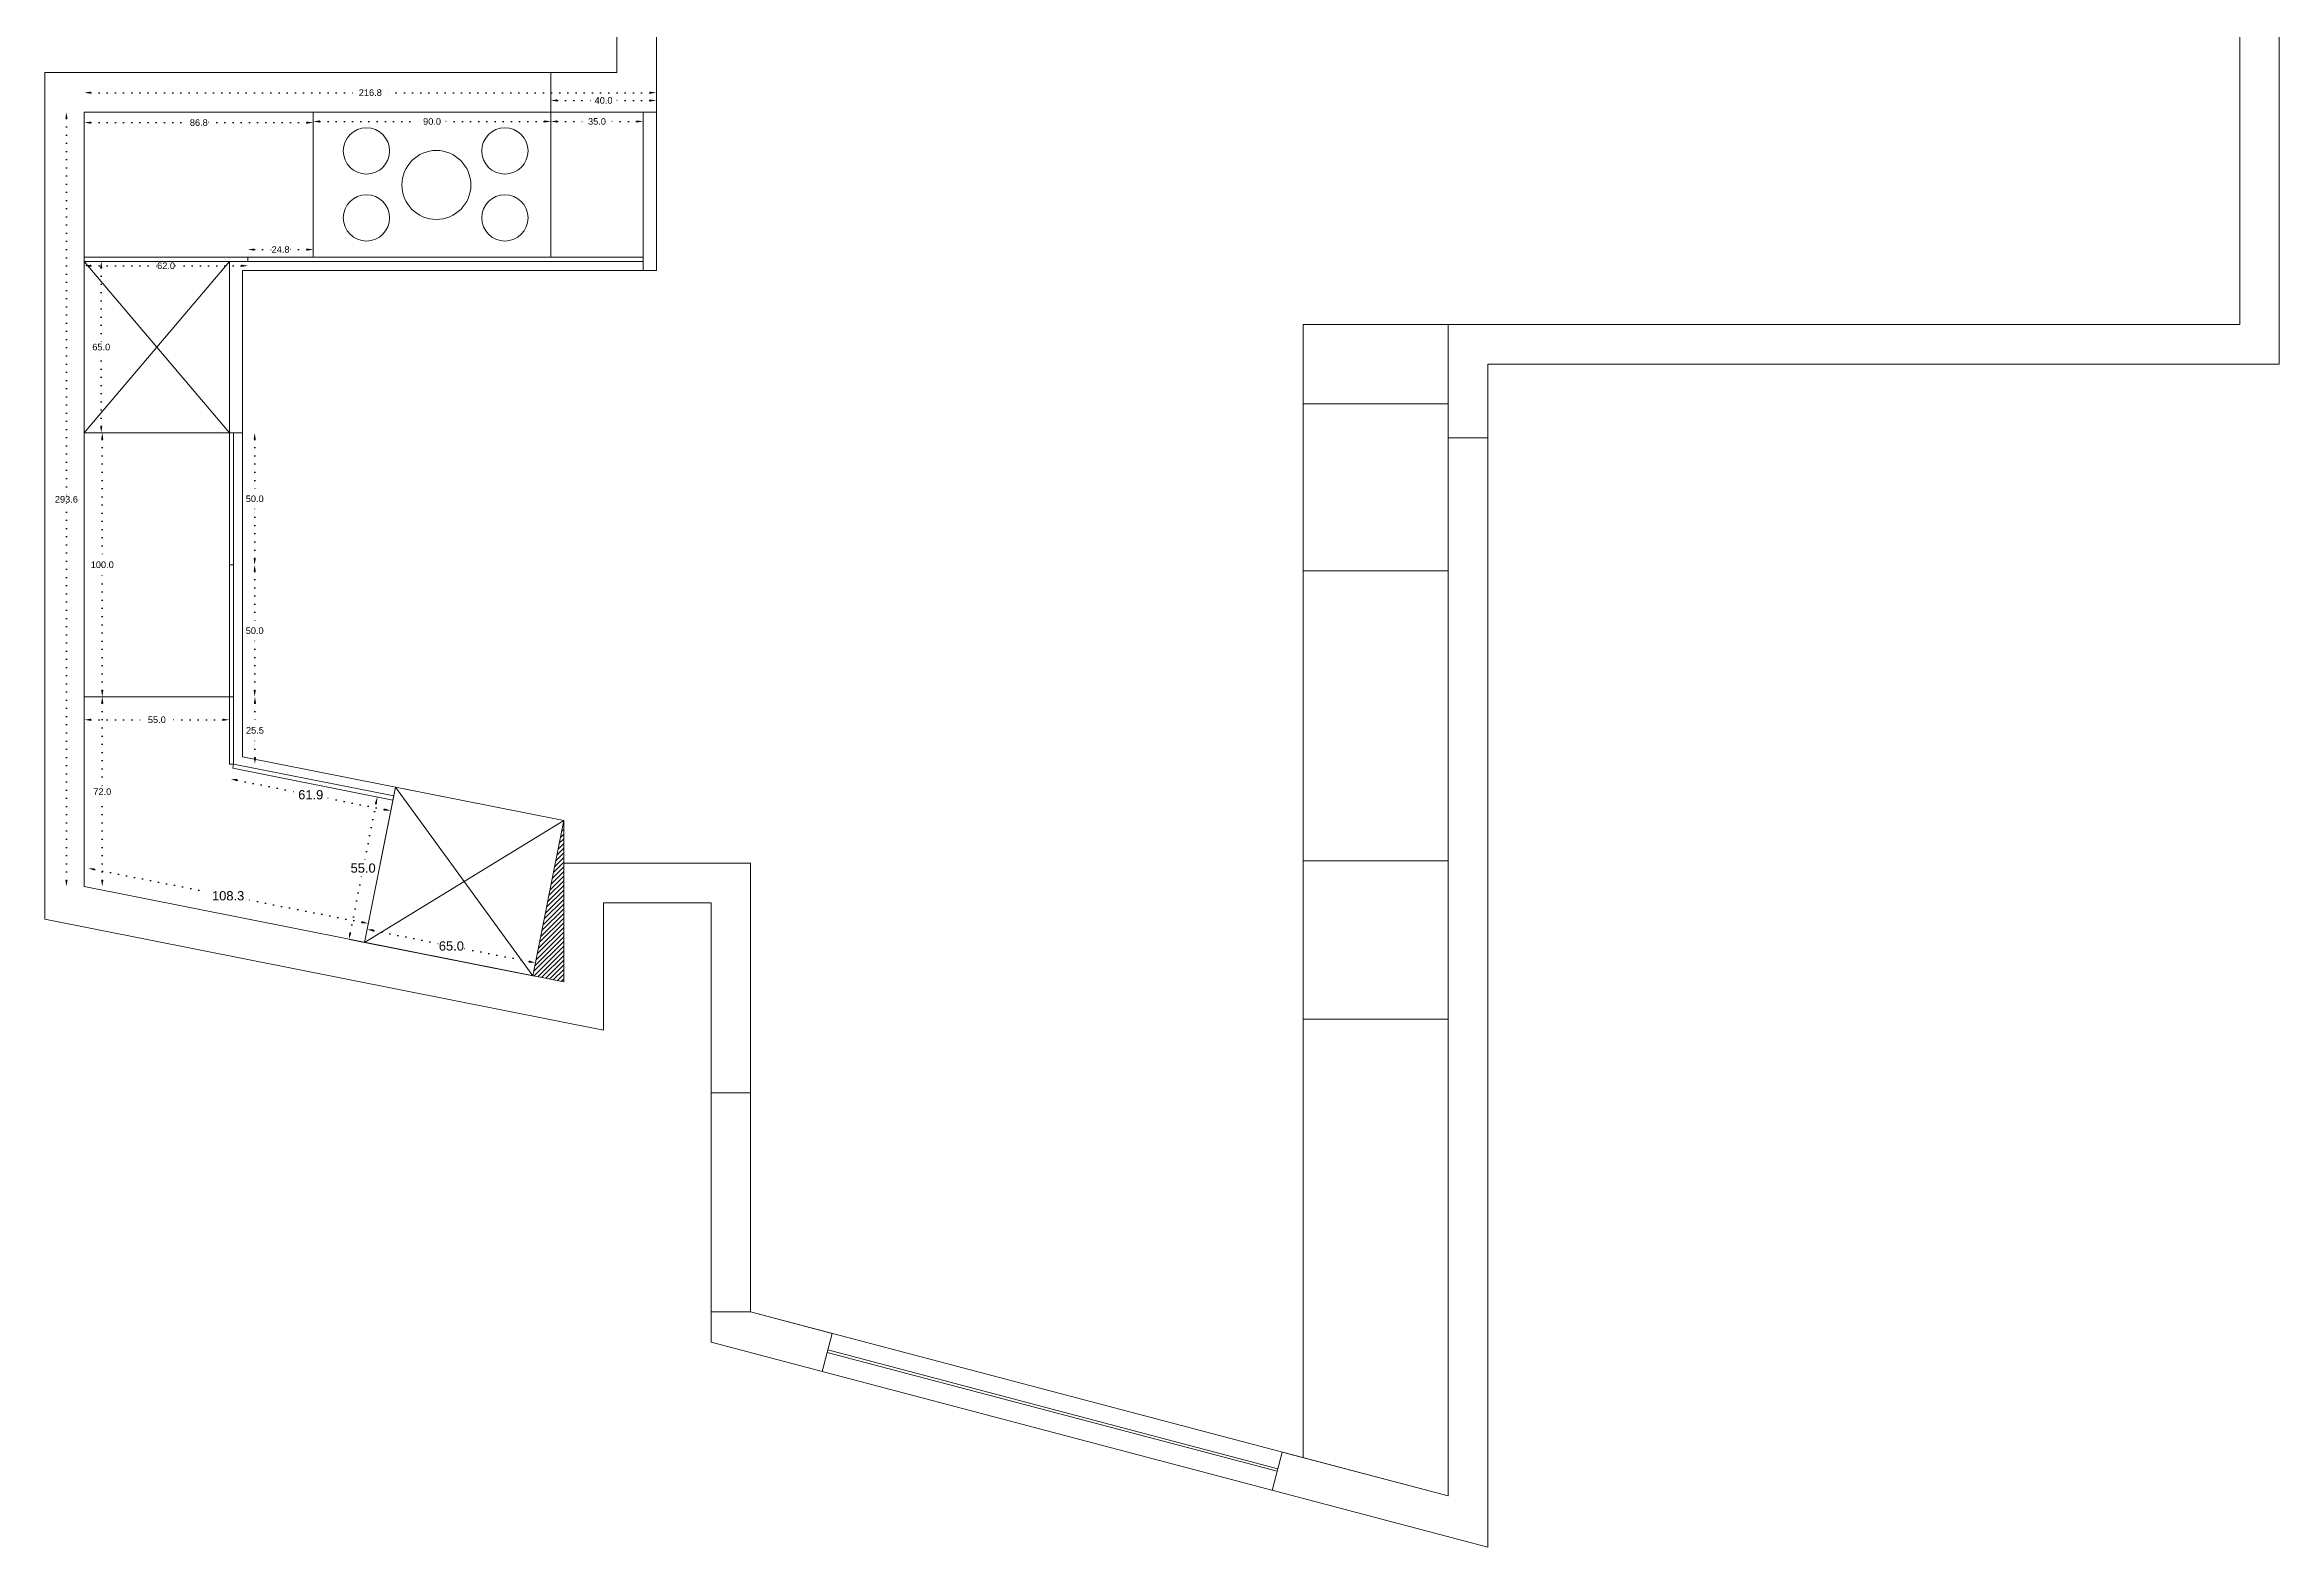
# Model space of a CAD drawing. Header units: inches. Extents: x -1979 to 7680, y -968 to 3127.
# Drawn here: x 560 to 1407, y 216 to 786 of the extents above; entities that cross this region are included whole.
import ezdxf

# ---------------------------------------------------------------- set-up
doc = ezdxf.new("R2010")
doc.units = ezdxf.units.IN
doc.header["$MEASUREMENT"] = 0
doc.linetypes.add('ACAD_ISO07W100', pattern=[3, 0, -3])
doc.styles.get("Standard").update_dxf_attribs({"font": 'arial.ttf'})
doc.dimstyles.new('Copy of Standard', dxfattribs={"dimtxt": 2.5, "dimasz": 2.5, "dimexe": 0.18, "dimexo": 0.0625, "dimgap": 0.09, "dimtad": 0, "dimtih": 1, "dimtoh": 1, "dimdec": 1, "dimzin": 0, "dimdsep": 46, "dimtxsty": 'Standard', "dimcen": 0.09, "dimse1": 1, "dimse2": 1, "dimadec": 0, "dimazin": 0, "dimtfac": 1, "dimtdec": 1, "dimtix": 1, "dimtofl": 0, "dimtmove": 0, "dimatfit": 3, "dimfxl": 1, "dimtolj": 1, "dimtzin": 0, "dimarcsym": 0})
doc.dimstyles.get("Standard").update_dxf_attribs({"dimtxt": 3.5, "dimasz": 2.5, "dimexe": 0.18, "dimexo": 0.0625, "dimgap": 0.09, "dimtad": 0, "dimtih": 1, "dimtoh": 1, "dimdec": 1, "dimzin": 0, "dimdsep": 46, "dimtxsty": 'Standard', "dimcen": 0.09, "dimse1": 1, "dimse2": 1, "dimadec": 0, "dimazin": 0, "dimtfac": 1, "dimtdec": 1, "dimtix": 1, "dimtofl": 0, "dimtmove": 0, "dimatfit": 3, "dimfxl": 1, "dimtolj": 1, "dimtzin": 0, "dimarcsym": 0})

# ---------------------------------------------------------------- blocks, each defined once
blk = doc.blocks.new('*D1')
at = {"color": 0, "linetype": 'ACAD_ISO07W100', "lineweight": -2, "transparency": 16777216}
for p, q in [((577.9, 767.69), (679.47, 767.69)), ((789.7, 767.69), (688.13, 767.69))]:
    blk.add_line(p, q, dxfattribs=at)
at = {"color": 0, "transparency": 16777216}
for points in [[(577.9, 768.11), (577.9, 767.28), (575.4, 767.69)], [(789.7, 768.11), (789.7, 767.28), (792.2, 767.69)]]:
    blk.add_solid(points, dxfattribs=at)
at = {"layer": 'Defpoints', "color": 0, "transparency": 16777216}
for p in [(792.2, 767.69), (575.4, 760.35), (792.2, 760.35)]:
    blk.add_point(p, dxfattribs=at)
at = {"color": 0, "lineweight": 20, "transparency": 16777216, "insert": (683.8, 767.69), "char_height": 2.5, "attachment_point": 5}
blk.add_mtext('\\A1;216.8', dxfattribs=at)
blk = doc.blocks.new('*D2')
at = {"color": 0, "linetype": 'ACAD_ISO07W100', "lineweight": -2, "transparency": 16777216}
for p, q in [((577.9, 702.08), (603.06, 702.08)), ((634.9, 702.08), (609.74, 702.08))]:
    blk.add_line(p, q, dxfattribs=at)
at = {"color": 0, "transparency": 16777216}
for points in [[(577.9, 702.5), (577.9, 701.66), (575.4, 702.08)], [(634.9, 702.5), (634.9, 701.66), (637.4, 702.08)]]:
    blk.add_solid(points, dxfattribs=at)
at = {"layer": 'Defpoints', "color": 0, "transparency": 16777216}
for p in [(637.4, 703.75), (575.4, 702.08), (575.4, 585.35)]:
    blk.add_point(p, dxfattribs=at)
at = {"color": 0, "lineweight": 20, "transparency": 16777216, "insert": (606.4, 702.08), "char_height": 2.5, "attachment_point": 5}
blk.add_mtext('\\A1;62.0', dxfattribs=at)
blk = doc.blocks.new('*D3')
at = {"color": 0, "linetype": 'ACAD_ISO07W100', "lineweight": -2, "transparency": 16777216}
for p, q in [((568.63, 757.85), (568.63, 614.92)), ((568.63, 469.25), (568.63, 612.18))]:
    blk.add_line(p, q, dxfattribs=at)
at = {"color": 0, "transparency": 16777216}
for points in [[(568.22, 757.85), (569.05, 757.85), (568.63, 760.35)], [(568.22, 469.25), (569.05, 469.25), (568.63, 466.75)]]:
    blk.add_solid(points, dxfattribs=at)
at = {"layer": 'Defpoints', "color": 0, "transparency": 16777216}
for p in [(568.63, 760.35), (575.4, 760.35), (575.4, 466.75)]:
    blk.add_point(p, dxfattribs=at)
at = {"color": 0, "lineweight": 20, "transparency": 16777216, "insert": (568.63, 613.55), "char_height": 2.5, "attachment_point": 5}
blk.add_mtext('\\A1;293.6', dxfattribs=at)
blk = doc.blocks.new('*D4')
at = {"color": 0, "linetype": 'ACAD_ISO07W100', "lineweight": -2, "transparency": 16777216}
for p, q in [((664.7, 756.77), (703.86, 756.77)), ((749.7, 756.77), (710.53, 756.77))]:
    blk.add_line(p, q, dxfattribs=at)
at = {"color": 0, "transparency": 16777216}
for points in [[(664.7, 757.19), (664.7, 756.36), (662.2, 756.77)], [(749.7, 757.19), (749.7, 756.36), (752.2, 756.77)]]:
    blk.add_solid(points, dxfattribs=at)
at = {"layer": 'Defpoints', "color": 0, "transparency": 16777216}
for p in [(662.2, 760.35), (662.2, 756.77), (752.2, 760.35)]:
    blk.add_point(p, dxfattribs=at)
at = {"color": 0, "lineweight": 20, "transparency": 16777216, "insert": (707.2, 756.77), "char_height": 2.5, "attachment_point": 5}
blk.add_mtext('\\A1;90.0', dxfattribs=at)
blk = doc.blocks.new('*D5')
at = {"color": 0, "linetype": 'ACAD_ISO07W100', "lineweight": -2, "transparency": 16777216}
for p, q in [((581.83, 701.25), (581.83, 672.61)), ((581.83, 641.25), (581.83, 669.88))]:
    blk.add_line(p, q, dxfattribs=at)
at = {"color": 0, "transparency": 16777216}
for points in [[(581.41, 701.25), (582.25, 701.25), (581.83, 703.75)], [(581.41, 641.25), (582.25, 641.25), (581.83, 638.75)]]:
    blk.add_solid(points, dxfattribs=at)
at = {"layer": 'Defpoints', "color": 0, "transparency": 16777216}
for p in [(575.4, 703.75), (581.83, 703.75), (575.4, 638.75)]:
    blk.add_point(p, dxfattribs=at)
at = {"color": 0, "lineweight": 20, "transparency": 16777216, "insert": (581.83, 671.25), "char_height": 2.5, "attachment_point": 5}
blk.add_mtext('\\A1;65.0', dxfattribs=at)
blk = doc.blocks.new('*D6')
at = {"color": 0, "linetype": 'ACAD_ISO07W100', "lineweight": -2, "transparency": 16777216}
for p, q in [((639.99, 586.25), (639.99, 565.11)), ((639.99, 541.25), (639.99, 562.38))]:
    blk.add_line(p, q, dxfattribs=at)
at = {"color": 0, "transparency": 16777216}
for points in [[(639.57, 586.25), (640.4, 586.25), (639.99, 588.75)], [(639.57, 541.25), (640.4, 541.25), (639.99, 538.75)]]:
    blk.add_solid(points, dxfattribs=at)
at = {"layer": 'Defpoints', "color": 0, "transparency": 16777216}
for p in [(632, 588.75), (639.99, 588.75), (632, 538.75)]:
    blk.add_point(p, dxfattribs=at)
at = {"color": 0, "lineweight": 20, "transparency": 16777216, "insert": (639.99, 563.75), "char_height": 2.5, "attachment_point": 5}
blk.add_mtext('\\A1;50.0', dxfattribs=at)
blk = doc.blocks.new('*D7')
at = {"color": 0, "linetype": 'ACAD_ISO07W100', "lineweight": -2, "transparency": 16777216}
for p, q in [((639.99, 636.25), (639.99, 615.11)), ((639.99, 591.25), (639.99, 612.38))]:
    blk.add_line(p, q, dxfattribs=at)
at = {"color": 0, "transparency": 16777216}
for points in [[(639.57, 636.25), (640.4, 636.25), (639.99, 638.75)], [(639.57, 591.25), (640.4, 591.25), (639.99, 588.75)]]:
    blk.add_solid(points, dxfattribs=at)
at = {"layer": 'Defpoints', "color": 0, "transparency": 16777216}
for p in [(635.4, 638.75), (639.99, 638.75), (632, 588.75)]:
    blk.add_point(p, dxfattribs=at)
at = {"color": 0, "lineweight": 20, "transparency": 16777216, "insert": (639.99, 613.75), "char_height": 2.5, "attachment_point": 5}
blk.add_mtext('\\A1;50.0', dxfattribs=at)
blk = doc.blocks.new('*D8')
at = {"color": 0, "linetype": 'ACAD_ISO07W100', "lineweight": -2, "transparency": 16777216}
for p, q in [((582.21, 636.25), (582.21, 590.11)), ((582.21, 541.25), (582.21, 587.38))]:
    blk.add_line(p, q, dxfattribs=at)
at = {"color": 0, "transparency": 16777216}
for points in [[(581.79, 636.25), (582.63, 636.25), (582.21, 638.75)], [(581.79, 541.25), (582.63, 541.25), (582.21, 538.75)]]:
    blk.add_solid(points, dxfattribs=at)
at = {"layer": 'Defpoints', "color": 0, "transparency": 16777216}
for p in [(575.4, 638.75), (575.4, 538.75), (582.21, 538.75)]:
    blk.add_point(p, dxfattribs=at)
at = {"color": 0, "lineweight": 20, "transparency": 16777216, "insert": (582.21, 588.75), "char_height": 2.5, "attachment_point": 5}
blk.add_mtext('\\A1;100.0', dxfattribs=at)
blk = doc.blocks.new('*D9')
at = {"color": 0, "linetype": 'ACAD_ISO07W100', "lineweight": -2, "transparency": 16777216}
for p, q in [((640.08, 536.25), (640.08, 527.34)), ((640.08, 515.7), (640.08, 524.61))]:
    blk.add_line(p, q, dxfattribs=at)
at = {"color": 0, "transparency": 16777216}
for points in [[(639.66, 536.25), (640.49, 536.25), (640.08, 538.75)], [(639.66, 515.7), (640.49, 515.7), (640.08, 513.2)]]:
    blk.add_solid(points, dxfattribs=at)
at = {"layer": 'Defpoints', "color": 0, "transparency": 16777216}
for p in [(632, 538.75), (640.08, 538.75), (632, 513.2)]:
    blk.add_point(p, dxfattribs=at)
at = {"color": 0, "lineweight": 20, "transparency": 16777216, "insert": (640.08, 525.98), "char_height": 2.5, "attachment_point": 5}
blk.add_mtext('\\A1;25.5', dxfattribs=at)
blk = doc.blocks.new('*D10')
at = {"color": 0, "linetype": 'ACAD_ISO07W100', "lineweight": -2, "transparency": 16777216}
for p, q in [((577.9, 530), (599.56, 530)), ((627.9, 530), (606.23, 530))]:
    blk.add_line(p, q, dxfattribs=at)
at = {"color": 0, "transparency": 16777216}
for points in [[(577.9, 530.42), (577.9, 529.59), (575.4, 530)], [(627.9, 530.42), (627.9, 529.59), (630.4, 530)]]:
    blk.add_solid(points, dxfattribs=at)
at = {"layer": 'Defpoints', "color": 0, "transparency": 16777216}
for p in [(575.4, 538.75), (630.4, 538.75), (630.4, 530)]:
    blk.add_point(p, dxfattribs=at)
at = {"color": 0, "lineweight": 20, "transparency": 16777216, "insert": (602.9, 530), "char_height": 2.5, "attachment_point": 5}
blk.add_mtext('\\A1;55.0', dxfattribs=at)
blk = doc.blocks.new('*D11')
at = {"color": 0, "linetype": 'ACAD_ISO07W100', "lineweight": -2, "transparency": 16777216}
for p, q in [((582.21, 536.25), (582.21, 504.11)), ((582.21, 469.25), (582.21, 501.38))]:
    blk.add_line(p, q, dxfattribs=at)
at = {"color": 0, "transparency": 16777216}
for points in [[(581.79, 536.25), (582.63, 536.25), (582.21, 538.75)], [(581.79, 469.25), (582.63, 469.25), (582.21, 466.75)]]:
    blk.add_solid(points, dxfattribs=at)
at = {"layer": 'Defpoints', "color": 0, "transparency": 16777216}
for p in [(575.4, 538.75), (575.4, 466.75), (582.21, 466.75)]:
    blk.add_point(p, dxfattribs=at)
at = {"color": 0, "lineweight": 20, "transparency": 16777216, "insert": (582.21, 502.75), "char_height": 2.5, "attachment_point": 5}
blk.add_mtext('\\A1;72.0', dxfattribs=at)
blk = doc.blocks.new('*D12')
at = {"color": 0, "linetype": 'ACAD_ISO07W100', "lineweight": -2, "transparency": 16777216}
for p, q in [((579.23, 473.28), (624.09, 464.42)), ((680.61, 453.27), (635.75, 462.12))]:
    blk.add_line(p, q, dxfattribs=at)
at = {"color": 0, "transparency": 16777216}
for points in [[(579.31, 473.69), (579.15, 472.87), (576.78, 473.76)], [(680.69, 453.68), (680.53, 452.86), (683.06, 452.79)]]:
    blk.add_solid(points, dxfattribs=at)
at = {"layer": 'Defpoints', "color": 0, "transparency": 16777216}
for p in [(575.4, 466.75), (683.06, 452.79), (681.67, 445.78)]:
    blk.add_point(p, dxfattribs=at)
at = {"color": 0, "lineweight": 20, "transparency": 16777216, "insert": (629.92, 463.27), "char_height": 3.5, "attachment_point": 5}
blk.add_mtext('\\A1;108.3', dxfattribs=at)
blk = doc.blocks.new('*D13')
at = {"color": 0, "linetype": 'ACAD_ISO07W100', "lineweight": -2, "transparency": 16777216}
for p, q in [((754.7, 764.73), (768.81, 764.73)), ((789.7, 764.73), (775.58, 764.73))]:
    blk.add_line(p, q, dxfattribs=at)
at = {"color": 0, "transparency": 16777216}
for points in [[(754.7, 765.15), (754.7, 764.32), (752.2, 764.73)], [(789.7, 765.15), (789.7, 764.32), (792.2, 764.73)]]:
    blk.add_solid(points, dxfattribs=at)
at = {"layer": 'Defpoints', "color": 0, "transparency": 16777216}
for p in [(792.2, 764.73), (752.2, 760.35), (792.2, 760.35)]:
    blk.add_point(p, dxfattribs=at)
at = {"color": 0, "lineweight": 20, "transparency": 16777216, "insert": (772.2, 764.73), "char_height": 2.5, "attachment_point": 5}
blk.add_mtext('\\A1;40.0', dxfattribs=at)
blk = doc.blocks.new('*D14')
at = {"color": 0, "linetype": 'ACAD_ISO07W100', "lineweight": -2, "transparency": 16777216}
for p, q in [((754.7, 756.77), (766.37, 756.77)), ((784.7, 756.77), (773.03, 756.77))]:
    blk.add_line(p, q, dxfattribs=at)
at = {"color": 0, "transparency": 16777216}
for points in [[(754.7, 757.19), (754.7, 756.36), (752.2, 756.77)], [(784.7, 757.19), (784.7, 756.36), (787.2, 756.77)]]:
    blk.add_solid(points, dxfattribs=at)
at = {"layer": 'Defpoints', "color": 0, "transparency": 16777216}
for p in [(787.2, 756.77), (752.2, 705.35), (787.2, 700.35)]:
    blk.add_point(p, dxfattribs=at)
at = {"color": 0, "lineweight": 20, "transparency": 16777216, "insert": (769.7, 756.77), "char_height": 2.5, "attachment_point": 5}
blk.add_mtext('\\A1;35.0', dxfattribs=at)
blk = doc.blocks.new('*D15')
at = {"color": 0, "linetype": 'ACAD_ISO07W100', "lineweight": -2, "transparency": 16777216}
for p, q in [((639.9, 708.22), (646.44, 708.22)), ((659.7, 708.22), (653.16, 708.22))]:
    blk.add_line(p, q, dxfattribs=at)
at = {"color": 0, "transparency": 16777216}
for points in [[(639.9, 708.64), (639.9, 707.81), (637.4, 708.22)], [(659.7, 708.64), (659.7, 707.81), (662.2, 708.22)]]:
    blk.add_solid(points, dxfattribs=at)
at = {"layer": 'Defpoints', "color": 0, "transparency": 16777216}
for p in [(637.4, 705.35), (662.2, 708.22), (662.2, 705.35)]:
    blk.add_point(p, dxfattribs=at)
at = {"color": 0, "lineweight": 20, "transparency": 16777216, "insert": (649.8, 708.22), "char_height": 2.5, "attachment_point": 5}
blk.add_mtext('\\A1;24.8', dxfattribs=at)
blk = doc.blocks.new('*D16')
at = {"color": 0, "linetype": 'ACAD_ISO07W100', "lineweight": -2, "transparency": 16777216}
for p, q in [((577.9, 756.35), (615.46, 756.35)), ((659.7, 756.35), (622.14, 756.35))]:
    blk.add_line(p, q, dxfattribs=at)
at = {"color": 0, "transparency": 16777216}
for points in [[(577.9, 756.76), (577.9, 755.93), (575.4, 756.35)], [(659.7, 756.76), (659.7, 755.93), (662.2, 756.35)]]:
    blk.add_solid(points, dxfattribs=at)
at = {"layer": 'Defpoints', "color": 0, "transparency": 16777216}
for p in [(575.4, 760.35), (662.2, 760.35), (662.2, 756.35)]:
    blk.add_point(p, dxfattribs=at)
at = {"color": 0, "lineweight": 20, "transparency": 16777216, "insert": (618.8, 756.35), "char_height": 2.5, "attachment_point": 5}
blk.add_mtext('\\A1;86.8', dxfattribs=at)
blk = doc.blocks.new('*D44')
at = {"color": 0, "linetype": 'ACAD_ISO07W100', "lineweight": -2, "transparency": 16777216}
for p, q in [((685.08, 450.09), (709.89, 445.16)), ((743.97, 438.38), (719.17, 443.31))]:
    blk.add_line(p, q, dxfattribs=at)
at = {"color": 0, "transparency": 16777216}
for points in [[(685.16, 450.5), (685, 449.68), (682.63, 450.58)], [(744.05, 438.79), (743.89, 437.97), (746.42, 437.89)]]:
    blk.add_solid(points, dxfattribs=at)
at = {"layer": 'Defpoints', "color": 0, "transparency": 16777216}
for p in [(682.63, 450.58), (681.64, 445.62), (745.44, 432.94)]:
    blk.add_point(p, dxfattribs=at)
at = {"color": 0, "lineweight": 20, "transparency": 16777216, "insert": (714.53, 444.24), "char_height": 3.5, "attachment_point": 5}
blk.add_mtext('\\A1;65.0', dxfattribs=at)
blk = doc.blocks.new('*D45')
at = {"color": 0, "linetype": 'ACAD_ISO07W100', "lineweight": -2, "transparency": 16777216}
for p, q in [((685.95, 498.29), (681.45, 475.65)), ((676.2, 449.25), (680.71, 471.9))]:
    blk.add_line(p, q, dxfattribs=at)
at = {"color": 0, "transparency": 16777216}
for points in [[(685.55, 498.37), (686.36, 498.21), (686.44, 500.74)], [(675.8, 449.33), (676.61, 449.17), (675.72, 446.8)]]:
    blk.add_solid(points, dxfattribs=at)
at = {"layer": 'Defpoints', "color": 0, "transparency": 16777216}
for p in [(692.37, 499.57), (675.72, 446.8), (681.64, 445.62)]:
    blk.add_point(p, dxfattribs=at)
at = {"color": 0, "lineweight": 20, "transparency": 16777216, "insert": (681.08, 473.77), "char_height": 3.5, "attachment_point": 5}
blk.add_mtext('\\A1;55.0', dxfattribs=at)
blk = doc.blocks.new('*D46')
at = {"color": 0, "linetype": 'ACAD_ISO07W100', "lineweight": -2, "transparency": 16777216}
for p, q in [((633.33, 507.1), (656.57, 502.48)), ((689.11, 496.01), (665.87, 500.63))]:
    blk.add_line(p, q, dxfattribs=at)
at = {"color": 0, "transparency": 16777216}
for points in [[(633.41, 507.51), (633.25, 506.69), (630.88, 507.59)], [(689.2, 496.42), (689.03, 495.6), (691.57, 495.52)]]:
    blk.add_solid(points, dxfattribs=at)
at = {"layer": 'Defpoints', "color": 0, "transparency": 16777216}
for p in [(632, 513.2), (692.68, 501.14), (691.57, 495.52)]:
    blk.add_point(p, dxfattribs=at)
at = {"color": 0, "lineweight": 20, "transparency": 16777216, "insert": (661.22, 501.55), "char_height": 3.5, "attachment_point": 5}
blk.add_mtext('\\A1;61.9', dxfattribs=at)

msp = doc.modelspace()

# ---------------------------------------------------------------- hatches: boundary and pattern name
at = {"lineweight": 20}
h = msp.add_hatch(dxfattribs=at)
h.set_pattern_fill('ANSI31', color=256, scale=10)
h.paths.add_polyline_path([(757.14, 491.79), (745.44, 432.94), (757.14, 430.61)])

# ---------------------------------------------------------------- linework, layer by layer
for p, q in [((777.2, 775.35), (777.2, 974.35)), ((792.2, 760.35), (792.2, 974.35)), ((1407.28, 664.81), (1407.28, 890.2)), ((1392.28, 679.81), (1392.28, 875.2)), ((560.4, 454.44), (560.4, 775.35)), ((560.4, 775.35), (777.2, 775.35)), ((752.2, 760.35), (752.2, 775.35)), ((575.4, 466.75), (575.4, 760.35)), ((792.2, 760.35), (575.4, 760.35)), ((662.2, 705.35), (662.2, 760.35)), ((752.2, 760.35), (752.2, 705.35)), ((792.2, 760.35), (752.2, 760.35)), ((575.4, 705.35), (575.4, 585.35)), ((630.4, 705.35), (575.4, 705.35)), ((575.4, 705.35), (575.4, 640.35)), ((630.4, 638.75), (575.4, 703.75)), ((630.4, 703.75), (575.4, 638.75)), ((630.4, 703.75), (575.4, 703.75)), ((630.4, 705.35), (635.4, 705.35)), ((630.4, 513.2), (630.4, 703.75)), ((637.4, 703.75), (630.4, 703.75)), ((635.4, 705.35), (756.3, 705.35)), ((635.4, 705.35), (637.4, 705.35)), ((787.2, 703.75), (635.4, 703.75)), ((637.4, 705.35), (637.4, 703.75)), ((752.2, 705.35), (662.2, 705.35)), ((787.2, 705.35), (756.3, 705.35)), ((1037.28, 679.81), (1037.28, 250.33)), ((1092.28, 679.81), (1037.28, 679.81)), ((1037.28, 679.81), (1037.28, 649.81)), ((1092.28, 679.81), (1092.28, 235.81)), ((1092.28, 679.81), (1392.28, 679.81)), ((1092.28, 679.81), (1092.28, 636.81)), ((1107.28, 664.81), (1107.28, 216.34)), ((1107.28, 664.81), (1407.28, 664.81)), ((1037.28, 649.81), (1092.28, 649.81)), ((1037.28, 649.81), (1092.28, 649.81)), ((1037.28, 649.81), (1037.28, 624.81)), ((1037.28, 649.81), (1092.28, 649.81)), ((1037.28, 649.81), (1092.28, 649.81)), ((635.4, 638.75), (575.4, 638.75)), ((632, 538.75), (632, 638.75)), ((1037.28, 636.81), (1037.28, 526.81)), ((1037.28, 636.81), (1037.28, 591.81)), ((1092.28, 636.81), (1107.28, 636.81)), ((632, 588.75), (630.4, 588.75)), ((1092.28, 586.51), (1037.28, 586.51)), ((1092.28, 591.81), (1092.28, 501.81)), ((632, 538.75), (575.4, 538.75)), ((632, 513.2), (632, 538.75)), ((632, 513.2), (630.4, 513.2)), ((632, 513.2), (631.69, 511.63)), ((692.37, 499.57), (631.69, 511.63)), ((692.68, 501.14), (632, 513.2)), ((635.4, 515.99), (757.14, 491.79)), ((692.68, 501.14), (681.64, 445.62)), ((692.37, 499.57), (692.68, 501.14)), ((1037.28, 501.81), (1037.28, 501.81)), ((1037.28, 501.81), (1037.28, 456.81)), ((757.14, 430.61), (757.14, 491.79)), ((575.4, 466.75), (575.4, 483.75)), ((827.94, 475.61), (757.14, 475.61)), ((827.94, 305.61), (827.94, 475.61)), ((1037.28, 476.51), (1092.28, 476.51)), ((1037.28, 476.51), (1037.28, 416.51)), ((757.14, 430.61), (575.4, 466.75)), ((812.94, 460.61), (772.14, 460.61)), ((772.14, 460.61), (772.14, 412.33)), ((812.94, 294.06), (812.94, 460.61)), ((772.14, 412.33), (560.4, 454.44)), ((1092.28, 456.81), (1092.28, 393.51)), ((675.87, 446.77), (739.62, 434.1)), ((1037.28, 416.51), (1092.28, 416.51)), ((1037.28, 393.51), (1037.28, 283.51)), ((812.94, 305.61), (812.94, 388.61)), ((812.94, 388.61), (827.94, 388.61)), ((827.94, 305.61), (812.94, 305.61)), ((1092.28, 235.81), (827.94, 305.61)), ((827.94, 305.61), (858.88, 297.44)), ((1092.28, 235.81), (1092.28, 305.81)), ((858.88, 297.44), (855.05, 282.94)), ((1107.28, 216.34), (812.94, 294.06)), ((1027.52, 245.15), (856.96, 290.19)), ((1027.77, 246.12), (857.22, 291.16)), ((1029.43, 252.41), (1025.6, 237.9)), ((1092.28, 235.81), (1029.43, 252.41))]:
    msp.add_line(p, q, dxfattribs=at)
at = {"color": 30, "lineweight": 20, "true_color": 0xf8991e}
for p, q in [((787.2, 700.35), (787.2, 760.35)), ((792.2, 700.35), (792.2, 760.35)), ((792.2, 700.35), (635.4, 700.35)), ((635.4, 700.35), (635.4, 515.99))]:
    msp.add_line(p, q, dxfattribs=at)
at = {"color": 30, "lineweight": 20, "true_color": 0xf26722}
for p, q in [((745.44, 432.94), (693.35, 504.47)), ((681.64, 445.62), (757.14, 491.79))]:
    msp.add_line(p, q, dxfattribs=at)
msp.add_lwpolyline([(681.64, 445.62), (693.35, 504.47), (757.14, 491.79), (745.44, 432.94)], close=True, dxfattribs=at)
at = {"lineweight": 20}
for centre, radius in [((682.32, 745.6), 8.78), ((734.8, 745.6), 8.78), ((708.83, 732.71), 13.08), ((682.32, 720.21), 8.78), ((734.8, 720.21), 8.78)]:
    msp.add_circle(centre, radius, dxfattribs=at)

# ---------------------------------------------------------------- dimensions: what is measured, and where the dimension line sits
for base, p1, p2, picture, middle in [((792.2, 767.69), (575.4, 760.35), (792.2, 760.35), '*D1', (683.8, 767.69)), ((792.2, 764.73), (752.2, 760.35), (792.2, 760.35), '*D13', (772.2, 764.73)), ((662.2, 756.35), (575.4, 760.35), (662.2, 760.35), '*D16', (618.8, 756.35)), ((662.2, 756.77), (752.2, 760.35), (662.2, 760.35), '*D4', (707.2, 756.77)), ((787.2, 756.77), (752.2, 705.35), (787.2, 700.35), '*D14', (769.7, 756.77)), ((662.2, 708.22), (637.4, 705.35), (662.2, 705.35), '*D15', (649.8, 708.22)), ((630.4, 530), (575.4, 538.75), (630.4, 538.75), '*D10', (602.9, 530))]:
    dim = msp.add_linear_dim(base=base, p1=p1, p2=p2, dimstyle='Copy of Standard', dxfattribs=at)
    dim.commit()
    dim.dimension.update_dxf_attribs({"geometry": picture, "text_midpoint": middle})
for base, p1, p2, angle, picture, middle in [((568.63, 760.35), (575.4, 466.75), (575.4, 760.35), 270, '*D3', (568.63, 613.55)), ((581.83, 703.75), (575.4, 638.75), (575.4, 703.75), 90, '*D5', (581.83, 671.25)), ((582.21, 538.75), (575.4, 638.75), (575.4, 538.75), 90, '*D8', (582.21, 588.75)), ((639.99, 638.75), (632, 588.75), (635.4, 638.75), 270, '*D7', (639.99, 613.75)), ((639.99, 588.75), (632, 538.75), (632, 588.75), 270, '*D6', (639.99, 563.75)), ((582.21, 466.75), (575.4, 538.75), (575.4, 466.75), 90, '*D11', (582.21, 502.75)), ((640.0753, 538.7482), (631.9974, 513.202), (631.9974, 538.7482), 270, '*D9', (640.0753, 525.9751))]:
    dim = msp.add_linear_dim(base=base, p1=p1, p2=p2, angle=angle, dimstyle='Copy of Standard', dxfattribs=at)
    dim.commit()
    dim.dimension.update_dxf_attribs({"geometry": picture, "text_midpoint": middle})
dim = msp.add_linear_dim(base=(575.4, 702.08), p1=(637.4, 703.75), p2=(575.4, 585.35), dimstyle='Copy of Standard', dxfattribs=at)
dim.commit()
dim.dimension.update_dxf_attribs({"geometry": '*D2', "text_midpoint": (606.4, 702.08), "dimtype": 160})
for p1, p2, distance, picture, middle in [((632, 513.2), (692.68, 501.14), -5.72, '*D46', (661.22, 501.55)), ((692.37, 499.57), (681.64, 445.62), -6.04, '*D45', (681.08, 473.77)), ((575.4, 466.75), (681.67, 445.78), 7.15, '*D12', (629.92, 463.27)), ((745.44, 432.94), (681.64, 445.62), -5.05, '*D44', (714.53, 444.24))]:
    dim = msp.add_aligned_dim(p1=p1, p2=p2, distance=distance, dimstyle='Standard', dxfattribs=at)
    dim.commit()
    dim.dimension.update_dxf_attribs({"geometry": picture, "text_midpoint": middle})

doc.saveas('drawing.dxf')
